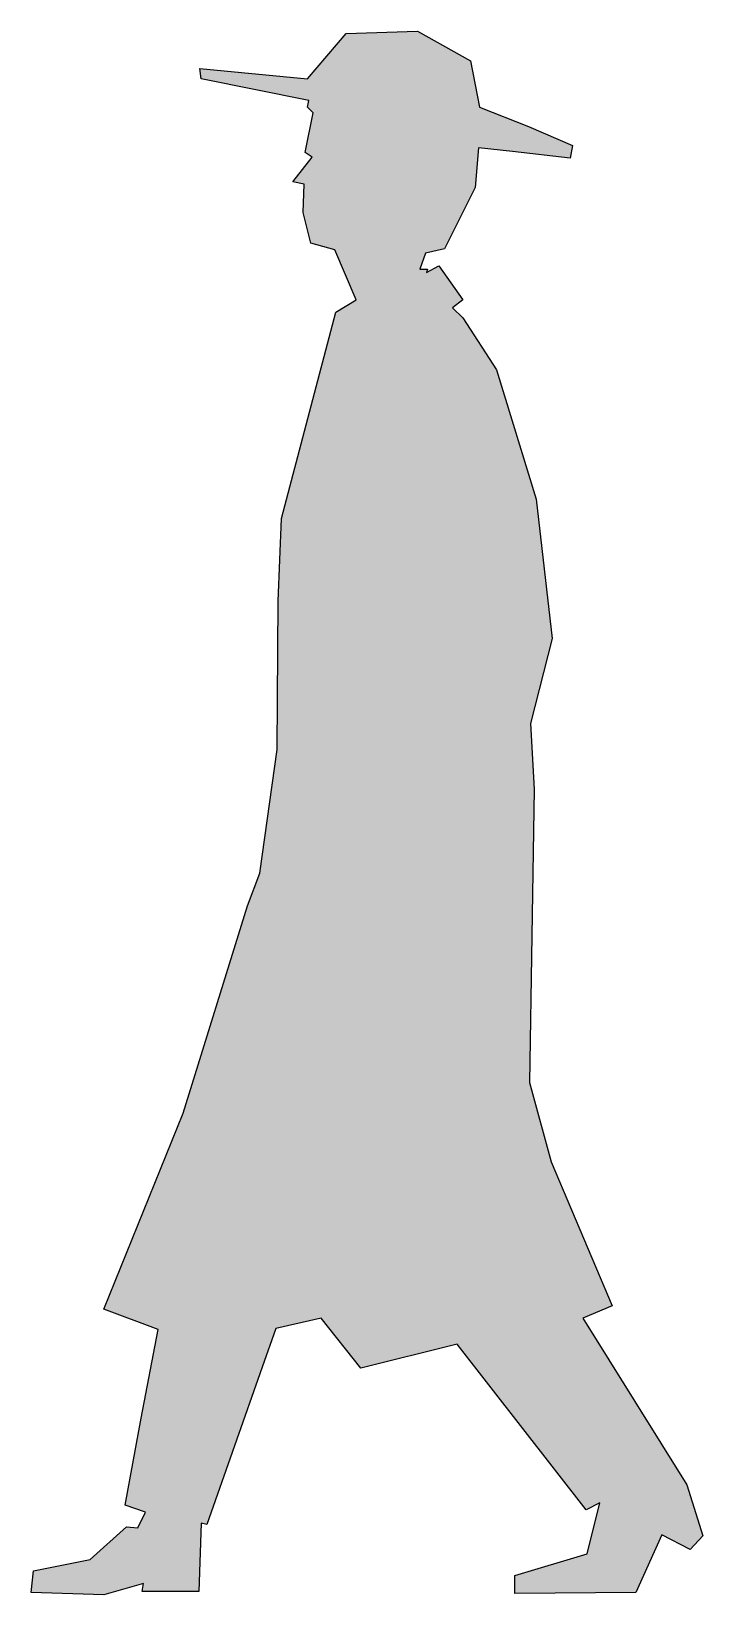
# Model space of a CAD drawing. Extents: x 6781 to 7491, y -2086 to -433.
import ezdxf

# ---------------------------------------------------------------- set-up
doc = ezdxf.new("R2010")
doc.units = 0
doc.layers.get('0').update_dxf_attribs({"linetype": 'CONTINUOUS'})

# ---------------------------------------------------------------- blocks, each defined once
blk = doc.blocks.new('*U0')
at = {"linetype": 'CONTINUOUS'}
for points in [[(6372.2, -433.2), (6316, -464.3), (6447.7, -435.6)], [(6447.7, -435.6), (6316, -464.3), (6488.4, -483.5)], [(6316, -464.3), (6306.4, -513.4), (6488.4, -483.5)], [(6602.2, -472.7), (6488.4, -483.5), (6601, -483.5)], [(6601, -483.5), (6306.4, -513.4), (6487.2, -506.2)], [(6488.4, -483.5), (6306.4, -513.4), (6601, -483.5)], [(6487.2, -506.2), (6306.4, -513.4), (6488.4, -513.4)], [(6488.4, -513.4), (6254.9, -533.8), (6482.4, -519.4)], [(6306.4, -513.4), (6254.9, -533.8), (6488.4, -513.4)], [(6482.4, -519.4), (6254.9, -533.8), (6490.8, -561.3)], [(6254.9, -533.8), (6208.2, -554.1), (6307.6, -556.5)], [(6254.9, -533.8), (6307.6, -556.5), (6490.8, -561.3)], [(6208.2, -554.1), (6271.7, -560.1), (6307.6, -556.5)], [(6208.2, -554.1), (6210.6, -567.3), (6271.7, -560.1)], [(6307.6, -556.5), (6311.2, -598.4), (6490.8, -561.3)], [(6490.8, -561.3), (6311.2, -598.4), (6483.6, -566.1)], [(6483.6, -566.1), (6311.2, -598.4), (6504, -592.5)], [(6504, -592.5), (6311.2, -598.4), (6492, -594.9)], [(6492, -594.9), (6311.2, -598.4), (6493.2, -624.8)], [(6311.2, -598.4), (6343.5, -663.1), (6493.2, -624.8)], [(6493.2, -624.8), (6343.5, -663.1), (6484.8, -657.1)], [(6484.8, -657.1), (6343.5, -663.1), (6459.7, -664.3)], [(6343.5, -663.1), (6363.9, -667.9), (6459.7, -664.3)], [(6459.7, -664.3), (6363.9, -667.9), (6436.9, -717)], [(6363.9, -667.9), (6369.9, -684.7), (6436.9, -717)], [(6349.5, -681.1), (6324.3, -717), (6362.7, -688.3)], [(6362.7, -688.3), (6324.3, -717), (6436.9, -717)], [(6361.5, -684.7), (6362.7, -688.3), (6436.9, -717)], [(6436.9, -717), (6369.9, -684.7), (6361.5, -684.7)], [(6324.3, -717), (6335.1, -725.4), (6458.5, -730.2)], [(6436.9, -717), (6324.3, -717), (6458.5, -730.2)], [(6335.1, -725.4), (6324.3, -736.2), (6458.5, -730.2)], [(6324.3, -736.2), (6288.4, -791.2), (6516, -948.1)], [(6458.5, -730.2), (6324.3, -736.2), (6516, -948.1)], [(6288.4, -791.2), (6246.5, -927.8), (6516, -948.1)], [(6246.5, -927.8), (6229.7, -1075.1), (6516, -948.1)], [(6516, -948.1), (6229.7, -1075.1), (6519.5, -1035.5)], [(6519.5, -1035.5), (6229.7, -1075.1), (6520.7, -1192.4)], [(6229.7, -1075.1), (6252.5, -1164.9), (6520.7, -1192.4)], [(6252.5, -1164.9), (6248.9, -1234.3), (6520.7, -1192.4)], [(6520.7, -1192.4), (6248.9, -1234.3), (6538.7, -1323)], [(6248.9, -1234.3), (6253.7, -1544.5), (6538.7, -1323)], [(6538.7, -1323), (6253.7, -1544.5), (6551.9, -1357.7)], [(6551.9, -1357.7), (6253.7, -1544.5), (6620.1, -1576.8)], [(6253.7, -1544.5), (6230.9, -1628.3), (6620.1, -1576.8)], [(6620.1, -1576.8), (6230.9, -1628.3), (6704, -1784)], [(6230.9, -1628.3), (6166.3, -1780.4), (6704, -1784)], [(6166.3, -1780.4), (6197.4, -1793.6), (6704, -1784)], [(6704, -1784), (6197.4, -1793.6), (6474, -1793.6)], [(6704, -1784), (6474, -1793.6), (6646.5, -1805.6)], [(6197.4, -1793.6), (6087.2, -1969.6), (6330.3, -1821.1)], [(6197.4, -1793.6), (6330.3, -1821.1), (6474, -1793.6)], [(6474, -1793.6), (6330.3, -1821.1), (6432.1, -1846.3)], [(6474, -1793.6), (6521.9, -1804.4), (6646.5, -1805.6)], [(6521.9, -1804.4), (6536.3, -1845.1), (6646.5, -1805.6)], [(6646.5, -1805.6), (6536.3, -1845.1), (6664.4, -1899)], [(6330.3, -1821.1), (6087.2, -1969.6), (6179.4, -1988.8)], [(6330.3, -1821.1), (6179.4, -1988.8), (6193.8, -1996)], [(6536.3, -1845.1), (6595, -2011.5), (6664.4, -1899)], [(6664.4, -1899), (6595, -2011.5), (6681.2, -1991.2)], [(6087.2, -1969.6), (6070.5, -2023.5), (6113.6, -2022.3)], [(6087.2, -1969.6), (6113.6, -2022.3), (6179.4, -1988.8)], [(6179.4, -1988.8), (6113.6, -2022.3), (6192.6, -2042.7)], [(6681.2, -1991.2), (6595, -2011.5), (6601, -2010.3)], [(6681.2, -1991.2), (6601, -2010.3), (6659.7, -1998.4)], [(6659.7, -1998.4), (6601, -2010.3), (6668, -2015.1)], [(6601, -2010.3), (6603.4, -2082.2), (6668, -2015.1)], [(6668, -2015.1), (6603.4, -2082.2), (6718.3, -2048.7)], [(6680, -2013.9), (6668, -2015.1), (6718.3, -2048.7)], [(6113.6, -2022.3), (6070.5, -2023.5), (6083.6, -2037.9)], [(6113.6, -2022.3), (6141.1, -2083.4), (6192.6, -2042.7)], [(6192.6, -2042.7), (6141.1, -2083.4), (6269.3, -2065.4)], [(6718.3, -2048.7), (6603.4, -2082.2), (6662.1, -2073.8)], [(6718.3, -2048.7), (6662.1, -2073.8), (6778.2, -2060.6)], [(6269.3, -2065.4), (6141.1, -2083.4), (6269.3, -2084.6)], [(6778.2, -2060.6), (6662.1, -2073.8), (6780.6, -2083.4)], [(6662.1, -2073.8), (6603.4, -2082.2), (6663.2, -2082.2)], [(6662.1, -2073.8), (6704, -2085.8), (6780.6, -2083.4)]]:
    blk.add_solid(points, dxfattribs=at)

msp = doc.modelspace()

# ---------------------------------------------------------------- linework, layer by layer
at = {"color": 0}
for points in [[(7189, -433.2), (7245.3, -464.3), (7254.8, -513.4), (7306.3, -533.8), (7353, -554.1), (7350.6, -567.3), (7289.6, -560.1), (7253.6, -556.5), (7250, -598.4), (7217.7, -663.1), (7197.4, -667.9), (7191.4, -684.7), (7199.7, -684.7), (7198.5, -688.3), (7211.7, -681.1), (7236.9, -717), (7226.1, -725.4), (7236.9, -736.2), (7272.8, -791.2), (7314.7, -927.8), (7331.5, -1075.1), (7308.7, -1164.9), (7312.3, -1234.3), (7307.5, -1544.5), (7330.3, -1628.3), (7394.9, -1780.4), (7363.8, -1793.6), (7474, -1969.6), (7490.7, -2023.5), (7477.6, -2037.9), (7447.6, -2022.3), (7420.1, -2083.4), (7292, -2084.6), (7292, -2065.4), (7368.6, -2042.7), (7381.8, -1988.8), (7367.4, -1996), (7230.9, -1821.1), (7129.1, -1846.3), (7087.2, -1793.6), (7039.3, -1804.4), (7024.9, -1845.1), (6966.2, -2011.5), (6960.2, -2010.3), (6957.8, -2082.2), (6898, -2082.2), (6899.2, -2073.8), (6857.3, -2085.8), (6780.6, -2083.4), (6783, -2060.6), (6842.9, -2048.7), (6881.2, -2013.9), (6893.2, -2015.1), (6901.6, -1998.4), (6880, -1991.2), (6896.8, -1899), (6914.7, -1805.6), (6857.3, -1784), (6941.1, -1576.8), (7009.3, -1357.7), (7022.5, -1323), (7040.5, -1192.4), (7041.7, -1035.5), (7045.3, -948.1), (7102.7, -730.2), (7124.3, -717), (7101.5, -664.3), (7076.4, -657.1), (7068, -624.8), (7069.2, -594.9), (7057.2, -592.5), (7077.6, -566.1), (7070.4, -561.3), (7078.8, -519.4), (7072.8, -513.4), (7074, -506.2), (6960.2, -483.5), (6959, -472.7), (7072.8, -483.5), (7113.5, -435.6), (7189, -433.2)], [(7189, -433.2), (7245.3, -464.3), (7254.8, -513.4), (7306.3, -533.8), (7353, -554.1), (7350.6, -567.3), (7289.6, -560.1), (7253.6, -556.5), (7250, -598.4), (7217.7, -663.1), (7197.4, -667.9), (7191.4, -684.7), (7199.7, -684.7), (7198.5, -688.3), (7211.7, -681.1), (7236.9, -717), (7226.1, -725.4), (7236.9, -736.2), (7272.8, -791.2), (7314.7, -927.8), (7331.5, -1075.1), (7308.7, -1164.9), (7312.3, -1234.3), (7307.5, -1544.5), (7330.3, -1628.3), (7394.9, -1780.4), (7363.8, -1793.6), (7474, -1969.6), (7490.7, -2023.5), (7477.6, -2037.9), (7447.6, -2022.3), (7420.1, -2083.4), (7292, -2084.6), (7292, -2065.4), (7368.6, -2042.7), (7381.8, -1988.8), (7367.4, -1996), (7230.9, -1821.1), (7129.1, -1846.3), (7087.2, -1793.6), (7039.3, -1804.4), (7024.9, -1845.1), (6966.2, -2011.5), (6960.2, -2010.3), (6957.8, -2082.2), (6898, -2082.2), (6899.2, -2073.8), (6857.3, -2085.8), (6780.6, -2083.4), (6783, -2060.6), (6842.9, -2048.7), (6881.2, -2013.9), (6893.2, -2015.1), (6901.6, -1998.4), (6880, -1991.2), (6896.8, -1899), (6914.7, -1805.6), (6857.3, -1784), (6941.1, -1576.8), (7009.3, -1357.7), (7022.5, -1323), (7040.5, -1192.4), (7041.7, -1035.5), (7045.3, -948.1), (7102.7, -730.2), (7124.3, -717), (7101.5, -664.3), (7076.4, -657.1), (7068, -624.8), (7069.2, -594.9), (7057.2, -592.5), (7077.6, -566.1), (7070.4, -561.3), (7078.8, -519.4), (7072.8, -513.4), (7074, -506.2), (6960.2, -483.5), (6959, -472.7), (7072.8, -483.5), (7113.5, -435.6), (7189, -433.2), (7189, -433.2)]]:
    msp.add_lwpolyline(points, dxfattribs=at)

# ---------------------------------------------------------------- block references
at = {"color": 0, "linetype": 'CONTINUOUS', "xscale": -1}
msp.add_blockref('*U0', (13561.2, 0), dxfattribs=at)

doc.saveas('drawing.dxf')
